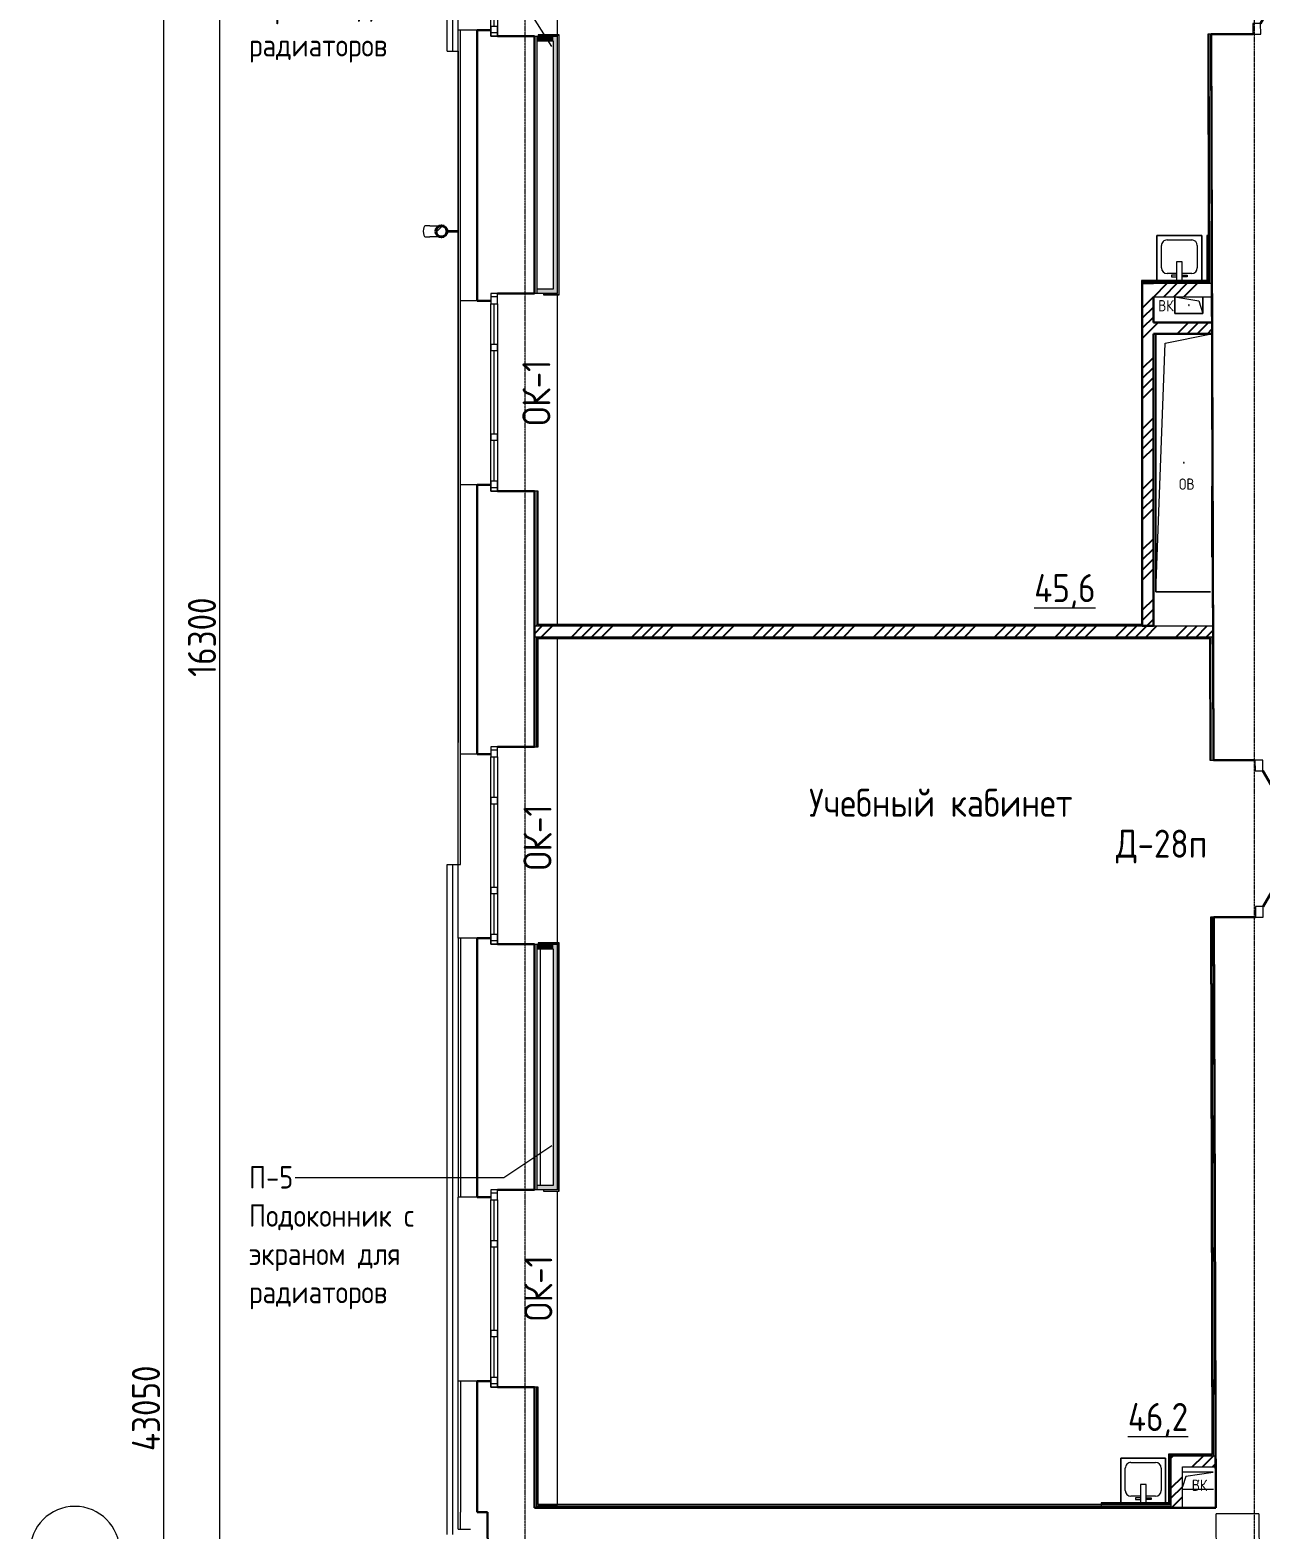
# Model space of a CAD drawing. Header units: millimetres. Extents: x -25149 to 64359, y -29707 to 46678.
# Drawn here: x -10915 to 48, y 20443 to 33808 of the extents above; entities that cross this region are included whole.
import ezdxf

# ---------------------------------------------------------------- set-up
doc = ezdxf.new("R2010")
doc.units = ezdxf.units.MM
doc.linetypes.add('ADSK_Линия сетки', pattern=[25, 20, -2.5, 0, -2.5])
for name, color, linetype, lineweight in [('_ Окна', 7, 'Continuous', 9), ('Аннотация', 7, 'Continuous', 9), ('Двери', 7, 'Continuous', 9), ('Марки дверей', 7, 'Continuous', 20), ('Марки окон', 7, 'Continuous', 20), ('Марки помещений', 7, 'Continuous', 20), ('Обобщенные модели', 7, 'Continuous', 18), ('Окна', 7, 'Continuous', 9), ('Оси', 7, 'Continuous', 9), ('Перекрытие', 7, 'Continuous', 18), ('Размеры', 7, 'Continuous', 5), ('Сантехника', 7, 'Continuous', 18), ('Стены внутренние', 7, 'Continuous', 18), ('Стены наружные', 7, 'Continuous', 18), ('Стены несущие', 7, 'Continuous', 30), ('Стены отделка', 7, 'Continuous', 30), ('Стены штриховка', 7, 'Continuous', 9)]:
    doc.layers.add(name, color=color, linetype=linetype, lineweight=lineweight)
doc.styles.add('GOST Common_1', font='GOST_Common.ttf', dxfattribs={"width": 0.9, "height": 250})
doc.styles.add('GOST Common_2', font='GOST_Common.ttf', dxfattribs={"width": 0.9, "height": 250})
doc.styles.add('GOST Common_4', font='GOST_Common.ttf', dxfattribs={"width": 0.9, "height": 200})
doc.styles.add('GOST Common_5', font='GOST_Common.ttf', dxfattribs={"width": 0.9, "height": 100})
doc.dimstyles.new('ADSK_Основной_2_5_мм', dxfattribs={"dimscale": 304.8, "dimtxt": 251.428749, "dimasz": 0.463911, "dimexe": 0.492126, "dimexo": 0.492126, "dimgap": 0.098425, "dimtad": 1, "dimrnd": 0.01, "dimdsep": 46, "dimtxsty": 'GOST Common_1', "dimblk1": 'OBLIQUE', "dimblk2": 'OBLIQUE', "dimsah": 1, "dimcen": 0.09, "dimdle": 0.492126, "dimazin": 2, "dimtfac": 1, "dimtdec": 4, "dimtix": 1, "dimtmove": 0, "dimatfit": 3, "dimfxl": 1, "dimtvp": 1, "dimtolj": 1, "dimtzin": 0, "dimlwd": 20, "dimlwe": 20, "dimarcsym": 2})

# ---------------------------------------------------------------- blocks, each defined once
blk = doc.blocks.new('Дверь-Alumark_двупольная с глухим окном_S70 - 1400х2200 алюм ост Д30п-6129808-План 2-го этажа')
at = {"layer": 'Двери', "lineweight": 30}
for p, q in [((-480, 220), (312, 677)), ((730, 220), (475, 367))]:
    blk.add_line(p, q, dxfattribs=at)
at = {"layer": 'Двери'}
for p, q in [((-575, 220), (-575, 150)), ((-480, 220), (-575, 220)), ((-575, 150), (-480, 150)), ((-480, 150), (-480, 220)), ((730, 220), (730, 150)), ((825, 220), (730, 220)), ((730, 150), (825, 150)), ((825, 150), (825, 220))]:
    blk.add_line(p, q, dxfattribs=at)
blk = doc.blocks.new('окно трехпол с фрамугой - 1740 и 1760 -2300_h___нов_ ок1-2165949-План 2-го этажа')
at = {"layer": '_ Окна', "lineweight": 18}
for p, q in [((-880, 75), (-880, 135)), ((-880, 135), (-790, 135)), ((-790, 135), (-790, 75)), ((-430, 75), (-430, 135)), ((-430, 135), (-370, 135)), ((-370, 135), (-370, 75)), ((370, 75), (370, 135)), ((370, 135), (430, 135)), ((430, 135), (430, 75)), ((790, 135), (790, 75)), ((880, 135), (790, 135)), ((880, 75), (880, 135)), ((-790, 75), (-880, 75)), ((-370, 75), (-430, 75)), ((430, 75), (370, 75)), ((790, 75), (880, 75))]:
    blk.add_line(p, q, dxfattribs=at)
at = {"layer": '_ Окна'}
for p, q in [((-850, 75), (-850, 135)), ((850, 75), (850, 135)), ((-790, 105), (-430, 105)), ((-370, 105), (370, 105)), ((430, 105), (790, 105))]:
    blk.add_line(p, q, dxfattribs=at)
at = {"layer": 'Окна'}
for p, q in [((-880, 135), (-880, 75)), ((-790, 135), (-880, 135)), ((-790, 135), (-430, 135)), ((-370, 135), (-430, 135)), ((-370, 135), (370, 135)), ((430, 135), (370, 135)), ((430, 135), (790, 135)), ((880, 135), (790, 135)), ((880, 75), (880, 135)), ((-880, 75), (-790, 75)), ((-430, 75), (-790, 75)), ((-430, 75), (-370, 75)), ((370, 75), (-370, 75)), ((370, 75), (430, 75)), ((790, 75), (430, 75)), ((790, 75), (880, 75))]:
    blk.add_line(p, q, dxfattribs=at)
blk = doc.blocks.new('GM_Отверстие прямоугольное _в плите_ - Отверстие-3336504-План 2-го этажа')
at = {"layer": 'Обобщенные модели'}
for p, q in [((-250, -1150), (-250, 1150)), ((-250, 1150), (-250, -1150)), ((-167, 1067), (233, 1147)), ((-250, -1150), (-167, 1067)), ((250, -210), (250, -843)), ((250, -843), (250, -210)), ((239, -1150), (-250, -1150)), ((-250, -1150), (239, -1150))]:
    blk.add_line(p, q, dxfattribs=at)
for start, end in [(360, 180), (180, 360), (60, 165), (300, 360), (195, 270)]:
    blk.add_arc((0, 0), 2.5, start, end, dxfattribs=at)
blk = doc.blocks.new('Водосток - Тип 1 _карниз больше 490мм_-V33-План 2-го этажа')
at = {"layer": 'Обобщенные модели', "lineweight": 9}
h = blk.add_hatch(dxfattribs=at)
h.set_pattern_fill('FP_26', color=256, style=0, pattern_type=2)
h.set_pattern_definition([(315, (-31888.43, -7087.79), (106.066, 106.066), [])])
h.paths.add_polyline_path([(75, 160), (77, 147), (82, 135), (90, 125), (100, 117), (112, 112), (125, 110), (138, 112), (150, 117), (160, 125), (168, 135), (173, 147), (175, 160), (173, 173), (168, 185), (160, 195), (150, 203), (138, 208), (125, 210), (112, 208), (100, 203), (90, 195), (82, 185), (77, 173)])
at = {"layer": 'Обобщенные модели'}
for p, q in [((75, 306), (75, 264)), ((175, 264), (175, 306)), ((120, 109), (120, 10)), ((130, 10), (130, 109))]:
    blk.add_line(p, q, dxfattribs=at)
at = {"layer": 'Обобщенные модели', "flags": 128}
for points in [[(75, 173), (75, 174), (75, 177), (75, 180), (75, 183), (75, 186), (75, 190), (75, 193), (75, 197), (75, 201), (75, 205), (75, 210), (75, 214), (75, 219), (75, 224), (75, 229), (75, 234), (75, 239), (75, 245), (75, 250), (75, 256), (75, 261), (75, 264)], [(175, 264), (175, 258), (175, 252), (175, 247), (175, 242), (175, 236), (175, 231), (175, 226), (175, 221), (175, 216), (175, 212), (175, 207), (175, 203), (175, 199), (175, 195), (175, 191), (175, 188), (175, 184), (175, 181), (175, 178), (175, 175), (175, 173)]]:
    blk.add_lwpolyline(points, dxfattribs=at)
at = {"layer": 'Обобщенные модели'}
for radius, start, end in [(52, 90, 270), (50, 167.1429, 168.9964), (50, 191.0036, 192.8571), (50, 139.417, 143.7992), (50, 113.3059, 115.7143), (52, 270, 90), (50, 64.2857, 66.6941), (50, 36.2008, 40.583), (50, 11.0036, 12.8571), (50, 347.1429, 348.9964), (50, 216.2008, 220.583), (50, 244.2857, 246.6941), (50, 293.3059, 295.7143), (50, 319.417, 323.7992)]:
    blk.add_arc((125, 160), radius, start, end, dxfattribs=at)
at = {"layer": 'Обобщенные модели', "lineweight": 40}
for start, end in [(90, 270), (270, 90)]:
    blk.add_arc((125, 160), 50, start, end, dxfattribs=at)
at = {"layer": 'Обобщенные модели'}
for start_param, end_param in [(4.712389, 6.283185), (3.141593, 4.712389)]:
    blk.add_ellipse((125, 306), major_axis=(-50, 0), ratio=0.309017, start_param=start_param, end_param=end_param, dxfattribs=at)
blk = doc.blocks.new('GM_Отверстие прямоугольное _в плите_ - Отверстие-V6-План 2-го этажа')
at = {"layer": 'Обобщенные модели'}
for p, q in [((-75, 125), (75, 125)), ((75, 125), (-75, 125)), ((-75, -125), (-37.5, 87.5)), ((-37.5, 87.5), (75, 125)), ((75, 125), (75, -125)), ((75, -125), (75, 125)), ((75, -125), (-75, -125)), ((-75, -125), (75, -125))]:
    blk.add_line(p, q, dxfattribs=at)
for start, end in [(360, 180), (180, 360), (60, 165), (300, 360), (195, 270)]:
    blk.add_arc((0, 0), 2.5, start, end, dxfattribs=at)
blk = doc.blocks.new('SND_2D_Раковина - 400х400-V35-План 2-го этажа')
at = {"layer": 'Сантехника'}
for p, q in [((200, 180), (-200, 180)), ((-200, 180), (-200, -220)), ((-200, -220), (-200, 180)), ((-200, 180), (200, 180)), ((-70, 150), (-25, 150)), ((-70, 135), (-70, 150)), ((-25, 135), (-70, 135)), ((-25, 180), (-25, 15)), ((25, 15), (25, 180)), ((70, 150), (25, 150)), ((25, 135), (70, 135)), ((70, 135), (70, 150)), ((200, -220), (200, 180)), ((200, 180), (200, -220)), ((-160, -130), (-160, 70)), ((-110, 120), (-25, 120)), ((-25, 15), (25, 15)), ((25, 120), (110, 120)), ((160, 70), (160, -130)), ((-200, -220), (200, -220)), ((200, -220), (-200, -220)), ((110, -180), (-110, -180))]:
    blk.add_line(p, q, dxfattribs=at)
for centre, start, end in [((-110, 70), 90, 180), ((110, 70), 0, 90), ((-110, -130), 180, 270), ((110, -130), 270, 0)]:
    blk.add_arc(centre, 50, start, end, dxfattribs=at)
blk = doc.blocks.new('SND_2D_Раковина - 400х400-V36-План 2-го этажа')
at = {"layer": 'Сантехника'}
for p, q in [((-200, 180), (-200, -220)), ((-200, -220), (-200, 180)), ((-70, 150), (-25, 150)), ((-70, 135), (-70, 150)), ((-25, 135), (-70, 135)), ((-25, 180), (-25, 15)), ((25, 15), (25, 180)), ((70, 150), (25, 150)), ((25, 135), (70, 135)), ((70, 135), (70, 150)), ((200, -220), (200, 180)), ((200, 180), (200, -220)), ((-160, -130), (-160, 70)), ((-110, 120), (-25, 120)), ((-25, 15), (25, 15)), ((25, 120), (110, 120)), ((160, 70), (160, -130)), ((-200, -220), (200, -220)), ((200, -220), (-200, -220)), ((110, -180), (-110, -180))]:
    blk.add_line(p, q, dxfattribs=at)
for centre, start, end in [((-110, 70), 90, 180), ((110, 70), 0, 90), ((-110, -130), 180, 270), ((110, -130), 270, 0)]:
    blk.add_arc(centre, 50, start, end, dxfattribs=at)
blk = doc.blocks.new('GM_Отверстие прямоугольное _в плите_ - Отверстие-6229375-План 2-го этажа')
at = {"layer": 'Обобщенные модели'}
for p, q in [((-75, 131), (-75, -144)), ((-75, 131), (-75, -144)), ((-72, 131), (-38, -113)), ((75, -144), (75, 132)), ((75, -144), (75, 132)), ((-38, -113), (56, -144))]:
    blk.add_line(p, q, dxfattribs=at)
for start, end in [(0, 180), (180, 360), (0, 105), (240, 0), (195, 210)]:
    blk.add_arc((0, 0), 2.5, start, end, dxfattribs=at)
blk = doc.blocks.new('Ось сетки - Круг_Ø8 мм-8258-План 2-го этажа')
at = {"layer": 'Оси', "lineweight": 20}
for start, end in [(360, 180), (180, 360)]:
    blk.add_arc((0, 0), 4, start, end, dxfattribs=at)
blk = doc.blocks.new('_Oblique')
at = {"color": 0, "linetype": 'ByBlock', "lineweight": -2}
blk.add_line((-0.5, -0.5), (0.5, 0.5), dxfattribs=at)
blk = doc.blocks.new('DIMBLOCK13-План 2-го этажа')
at = {"layer": 'Defpoints', "color": 0, "transparency": 16777216}
for p in [(-9626, 43045), (-9726, -5), (-9626, -5)]:
    blk.add_point(p, dxfattribs=at)
at = {"layer": 'Размеры', "color": 0, "transparency": 16777216}
for p, q in [((-9726, 43195), (-9726, -155)), ((-9776, 43045), (-9876, 43045)), ((-9776, -5), (-9876, -5))]:
    blk.add_line(p, q, dxfattribs=at)
at = {"layer": 'Размеры', "color": 0, "transparency": 16777216, "xscale": 141.4, "yscale": 141.4, "zscale": 141.4}
for p, rotation in [((-9726, 43045), 90), ((-9726, -5), 270)]:
    blk.add_blockref('_Oblique', p, dxfattribs=dict(at, rotation=rotation))
at = {"layer": 'Размеры', "color": 0, "transparency": 16777216, "insert": (-9881, 21520), "char_height": 250, "width": 971.62, "attachment_point": 5, "rotation": 90, "style": 'GOST Common_1'}
blk.add_mtext('\\A1;43050', dxfattribs=at)
blk = doc.blocks.new('DIMBLOCK15-План 2-го этажа')
at = {"layer": 'Defpoints', "color": 0, "transparency": 16777216}
for p in [(-9127, 36545), (-9227, 20245), (-9127, 20245)]:
    blk.add_point(p, dxfattribs=at)
at = {"layer": 'Размеры', "color": 0, "transparency": 16777216}
for p, q in [((-9227, 36695), (-9227, 20095)), ((-9277, 36545), (-9377, 36545)), ((-9277, 20245), (-9377, 20245))]:
    blk.add_line(p, q, dxfattribs=at)
at = {"layer": 'Размеры', "color": 0, "transparency": 16777216, "xscale": 141.4, "yscale": 141.4, "zscale": 141.4}
for p, rotation in [((-9227, 36545), 90), ((-9227, 20245), 270)]:
    blk.add_blockref('_Oblique', p, dxfattribs=dict(at, rotation=rotation))
at = {"layer": 'Размеры', "color": 0, "transparency": 16777216, "insert": (-9382, 28395), "char_height": 250, "width": 889.8, "attachment_point": 5, "rotation": 90, "style": 'GOST Common_1'}
blk.add_mtext('\\A1;16300', dxfattribs=at)

msp = doc.modelspace()

# ---------------------------------------------------------------- hatches: boundary and pattern name
at = {"lineweight": 9}
h = msp.add_hatch(dxfattribs=at)
h.set_pattern_fill('ANSI34', color=256, scale=20)
h.paths.add_polyline_path([(44165, 8295), (44065, 8295), (44065, 5420), (44165, 5420), (44165, 5427.057)])
h.paths.add_polyline_path([(44165, 8627.057), (43455, 8627.057), (43455, 8527.057), (44065, 8527.057), (44065, 8295), (44165, 8295)])
h.paths.add_polyline_path([(42385, 8627.057), (41921.053, 8627.057), (41922.154, 8527.057), (42385, 8527.057)])
h.paths.add_polyline_path([(44153.112, 4365), (44165, 4365), (44165, 5420), (44065, 5420), (44065, 4365), (44140, 4365)])
h.paths.add_polyline_path([(38250.985, -6206.691), (38646.485, -6206.691), (38646.485, -5435.1), (38250.985, -5435.1)], flags=9)
h.paths.add_polyline_path([(-199.015, -5862.506), (196.485, -5862.506), (196.485, -5090.915), (-199.015, -5090.915)], flags=9)
h.paths.add_polyline_path([(2800.985, -5862.506), (3196.485, -5862.506), (3196.485, -5090.915), (2800.985, -5090.915)], flags=9)
h.paths.add_polyline_path([(6935.685, -5862.506), (7362.685, -5862.506), (7362.685, -5090.915), (6935.685, -5090.915)], flags=9)
h.paths.add_polyline_path([(9950.985, -5862.506), (10346.485, -5862.506), (10346.485, -5090.915), (9950.985, -5090.915)], flags=9)
h.paths.add_polyline_path([(17850.985, -5862.506), (18246.485, -5862.506), (18246.485, -5090.915), (17850.985, -5090.915)], flags=9)
h.paths.add_polyline_path([(30349.434, -5862.506), (30744.934, -5862.506), (30744.934, -5090.915), (30349.434, -5090.915)], flags=9)
h.paths.add_polyline_path([(41650.985, -5862.506), (42046.485, -5862.506), (42046.485, -5090.915), (41650.985, -5090.915)], flags=9)
h.paths.add_polyline_path([(48603.735, -5862.506), (49093.735, -5862.506), (49093.735, -5090.915), (48603.735, -5090.915)], flags=9)
h.paths.add_polyline_path([(-6667.515, -5862.506), (-6335.015, -5862.506), (-6335.015, -5090.915), (-6667.515, -5090.915)], flags=9)
h.paths.add_polyline_path([(55072.235, -5862.506), (55625.235, -5862.506), (55625.235, -5090.915), (55072.235, -5090.915)], flags=9)
h.paths.add_polyline_path([(-10729.051, -458.078), (-10270.551, -458.078), (-10270.551, 313.513), (-10729.051, 313.513)], flags=9)
h.paths.add_polyline_path([(-10713.301, 7841.922), (-10286.301, 7841.922), (-10286.301, 8613.513), (-10713.301, 8613.513)], flags=9)
h.paths.add_polyline_path([(-10698.001, 12491.922), (-10302.501, 12491.922), (-10302.501, 13263.513), (-10698.001, 13263.513)], flags=9)
h.paths.add_polyline_path([(-10729.051, 19791.922), (-10270.551, 19791.922), (-10270.551, 20563.513), (-10729.051, 20563.513)], flags=9)
h.paths.add_polyline_path([(-10698.001, 36091.922), (-10302.501, 36091.922), (-10302.501, 36863.513), (-10698.001, 36863.513)], flags=9)
h.paths.add_polyline_path([(-10745.251, 42591.922), (-10255.251, 42591.922), (-10255.251, 43363.513), (-10745.251, 43363.513)], flags=9)
h.paths.add_polyline_path([(-10713.301, 1341.922), (-10286.301, 1341.922), (-10286.301, 2113.513), (-10713.301, 2113.513)], flags=9)
h.paths.add_polyline_path([(45572.235, -5862.506), (46125.235, -5862.506), (46125.235, -5090.915), (45572.235, -5090.915)], flags=9)
h = msp.add_hatch()
h.set_pattern_fill('ANSI34', color=256, scale=20)
h.paths.add_polyline_path([(-900.598, 31099.797), (-880.435, 31099.797), (-377.712, 31099.856), (-378.011, 31199.797), (-900.598, 31199.797), (-900.598, 31429.797), (-378.616, 31429.797), (-378.974, 31549.797), (-900.598, 31549.797), (-994.598, 31549.797), (-994.598, 28495), (-900.598, 28495)])
h = msp.add_hatch()
h.set_pattern_fill('ANSI34', color=256, scale=20)
h.paths.add_polyline_path([(-370.039, 28495), (-6417.788, 28495), (-6417.788, 28395), (-369.739, 28395)])
h = msp.add_hatch()
h.set_pattern_fill('ANSI34', color=256, scale=20)
h.paths.add_polyline_path([(-347.828, 21097.342), (-742.489, 21097.342), (-742.489, 20631.342), (-642.489, 20631.342), (-642.489, 20997.342), (-347.528, 20997.342)])
at = {"layer": 'Стены внутренние'}
for points in [[(-6397.788, 33712.771), (-6251.576, 33712.771), (-6251.576, 33752.771), (-6397.788, 33752.771)], [(-6211.576, 31497.773), (-6211.576, 33752.771), (-6251.576, 33752.771), (-6251.576, 31497.773)], [(-6211.576, 31457.773), (-6211.576, 31497.773), (-6397.788, 31497.773), (-6397.788, 31457.773)], [(-6397.788, 25616.994), (-6251.576, 25616.994), (-6251.576, 25656.994), (-6397.788, 25656.994)], [(-6211.576, 23506.999), (-6211.576, 25656.994), (-6251.576, 25656.994), (-6251.576, 23506.999)], [(-6211.576, 23466.999), (-6211.576, 23506.999), (-6397.788, 23506.999), (-6397.788, 23466.999)]]:
    msp.add_hatch(color=256, dxfattribs=at).paths.add_polyline_path(points)

# ---------------------------------------------------------------- linework, layer by layer
at = {"layer": 'Аннотация'}
for p, q in [((-6263.963, 33660.882), (-6909.643, 34690.898)), ((-6263.963, 23860.882), (-6692.041, 23575.171)), ((-7258.643, 23575.171), (-8551.618, 23575.171)), ((-6692.041, 23575.171), (-7258.643, 23575.171))]:
    msp.add_line(p, q, dxfattribs=at)
at = {"layer": 'Оси', "color": 252, "linetype": 'ADSK_Линия сетки'}
for p, q in [((-6500.435, -5029.374), (-6500.435, 44110.064)), ((-0.435, -5029.374), (-0.435, 44222.998))]:
    msp.add_line(p, q, dxfattribs=at)
at = {"layer": 'Перекрытие'}
for p, q in [((-6211.576, 33764.771), (-6211.576, 36391.551)), ((-6211.576, 28506.935), (-6211.576, 31445.773)), ((-6211.576, 25668.994), (-6211.576, 28383)), ((-6367.788, 25616.994), (-6367.788, 23506.999))]:
    msp.add_line(p, q, dxfattribs=at)
msp.add_lwpolyline([(-6385.832, 20663.342), (-6211.576, 20663.342), (-6211.576, 23455.146)], dxfattribs=at)
at = {"layer": 'Стены внутренние', "color": 8, "true_color": 0x7f7f7f}
for p, q in [((36.639, 20580), (-343.382, 20580)), ((-338.613, 20121.342), (-343.382, 20580)), ((36.639, 20580), (42.566, 20010))]:
    msp.add_line(p, q, dxfattribs=at)
at = {"layer": 'Стены наружные'}
for p, q in [((-7197.788, 33618.152), (-7197.788, 43616.543)), ((-7147.788, 43566.206), (-7147.788, 33618.152)), ((-7097.788, 33807.771), (-7097.788, 35447.771)), ((-7197.788, 33618.152), (-7097.788, 33618.152)), ((-7098.788, 30811.709), (-7098.788, 31466.709)), ((-7097.788, 31466.709), (-7098.788, 31466.709)), ((-7077.788, 29752.773), (-7077.788, 31392.773)), ((-7097.788, 30811.709), (-7098.788, 30811.709)), ((-7098.788, 29811.709), (-7098.788, 30466.709)), ((-7097.788, 30466.709), (-7098.788, 30466.709)), ((-7097.788, 29811.709), (-7098.788, 29811.709)), ((-7098.788, 26366.888), (-7098.788, 27456.709)), ((-7097.788, 27456.709), (-7098.788, 27456.709)), ((-7077.788, 26366.888), (-7077.788, 27351.994)), ((-7197.788, 20393.329), (-7197.788, 26366.888)), ((-7197.788, 26366.888), (-7077.788, 26366.888)), ((-7147.788, 26366.888), (-7147.788, 20393.329)), ((-7097.788, 25711.994), (-7097.788, 26366.888)), ((-7097.788, 21761.999), (-7097.788, 23401.999))]:
    msp.add_line(p, q, dxfattribs=at)
at = {"layer": 'Стены несущие'}
for p, q in [((-6807.788, 33807.771), (-6927.788, 33807.771)), ((-6927.788, 31392.773), (-6927.788, 33807.771)), ((-6417.788, 33752.771), (-6747.788, 33752.771)), ((-6417.788, 33752.771), (-6417.788, 31457.773)), ((-15.693, 33771.004), (-385.691, 33769.899)), ((-385.691, 33769.899), (-366.351, 27297.928)), ((-373.58, 29740.023), (-385.592, 33769.899)), ((-1000.598, 31565.797), (-1000.598, 28495)), ((-900.598, 31549.797), (-994.598, 31549.797)), ((-6747.788, 31457.773), (-6417.788, 31457.773)), ((-900.598, 31199.797), (-900.598, 31429.797)), ((-6927.788, 31392.773), (-6807.788, 31392.773)), ((-378.011, 31199.797), (-900.598, 31199.797)), ((-900.598, 28495), (-900.598, 31099.797)), ((-900.598, 31099.797), (-377.712, 31099.797)), ((-6927.788, 29752.773), (-6927.788, 27351.994)), ((-6807.788, 29752.773), (-6927.788, 29752.773)), ((-6417.788, 29697.773), (-6747.788, 29697.773)), ((-6417.788, 27416.994), (-6417.788, 29697.773)), ((-366.445, 27297.927), (-371.877, 29107.307)), ((-1000.598, 28495), (-900.598, 28495)), ((-6417.788, 28274.907), (-6417.788, 27416.994)), ((-6747.788, 27416.994), (-6417.788, 27416.994)), ((-6927.788, 27351.994), (-6807.788, 27351.994)), ((-366.351, 27297.928), (3.647, 27299.033)), ((-354.651, 23369.945), (-362.242, 25897.934)), ((7.831, 25899.04), (-362.167, 25897.934)), ((-362.167, 25897.934), (-346.429, 20631.342)), ((-6927.788, 25711.994), (-6927.788, 23401.999)), ((-6807.788, 25711.994), (-6927.788, 25711.994)), ((-6417.788, 25656.994), (-6747.788, 25656.994)), ((-6417.788, 25656.994), (-6417.788, 23466.999)), ((-6417.788, 23466.999), (-6417.788, 25656.994)), ((-6927.788, 23401.999), (-6807.788, 23401.999)), ((-6747.788, 23466.999), (-6417.788, 23466.999)), ((-346.489, 20651.342), (-350.448, 21969.951)), ((-6927.788, 20593.534), (-6927.788, 21761.999)), ((-6807.788, 21761.999), (-6927.788, 21761.999)), ((-6417.788, 21706.999), (-6747.788, 21706.999)), ((-6417.788, 21706.999), (-6417.788, 20631.224)), ((-6417.788, 20630.881), (-6417.788, 21706.999)), ((-6927.788, 20593.534), (-6837.797, 20593.534)), ((-6831.92, 19448.406), (-6837.797, 20593.534)), ((-6327.984, 20631.342), (-6417.788, 20630.881)), ((-346.429, 20631.342), (-6327.984, 20631.342))]:
    msp.add_line(p, q, dxfattribs=at)
at = {"layer": 'Стены отделка', "lineweight": 9}
for p, q in [((-6927.788, 33807.771), (-7097.788, 33807.771)), ((-7097.788, 26366.888), (-7097.788, 33807.771)), ((-6417.788, 33752.771), (-6211.576, 33752.771)), ((-6397.788, 33752.771), (-6397.788, 31497.773)), ((-6397.788, 33712.771), (-6251.576, 33712.771)), ((-6201.576, 33764.771), (-6385.788, 33764.771)), ((-6385.788, 33764.771), (-6385.788, 33752.771)), ((-6251.576, 33712.771), (-6251.576, 31497.773)), ((-6211.576, 31457.773), (-6211.576, 33752.771)), ((-6199.576, 31447.773), (-6199.576, 33762.771)), ((-385.691, 33769.899), (-417.592, 33769.803)), ((-417.592, 33769.803), (-412.241, 31974.759)), ((-398.974, 31549.797), (-405.592, 33769.839)), ((-7098.788, 33618.152), (-7098.788, 27456.709)), ((-7077.788, 31392.773), (-7077.788, 33618.152)), ((-400.241, 31974.795), (-425.241, 31974.72)), ((-425.241, 31974.72), (-424.049, 31574.797)), ((-398.974, 31549.797), (-400.241, 31974.795)), ((-1006.598, 31574.797), (-1006.598, 28507)), ((-424.049, 31574.797), (-1006.598, 31574.797)), ((-994.598, 28495), (-994.598, 31549.797)), ((-900.598, 31549.797), (-379.057, 31549.797)), ((-6211.576, 31457.773), (-6417.788, 31457.773)), ((-6251.576, 31497.773), (-6397.788, 31497.773)), ((-6397.788, 31497.773), (-6397.788, 31457.773)), ((-6337.788, 31457.773), (-6337.788, 31445.773)), ((-6337.788, 31445.773), (-6201.576, 31445.773)), ((-900.598, 31429.797), (-378.698, 31429.797)), ((-6927.788, 31392.773), (-7077.788, 31392.773)), ((-397.623, 31096.359), (-397.633, 31099.797)), ((-7077.788, 27351.994), (-7077.788, 29752.773)), ((-6927.788, 29752.773), (-7077.788, 29752.773)), ((-6385.788, 29697.773), (-6417.788, 29697.773)), ((-6385.788, 28507), (-6385.788, 29697.773)), ((-6417.788, 28495), (-369.928, 28495)), ((-6397.788, 28495), (-6397.788, 28505)), ((-1006.598, 28507), (-6385.788, 28507)), ((-369.555, 28395), (-6417.788, 28395)), ((-6397.788, 28395), (-6397.788, 28274.907)), ((-6397.788, 28274.907), (-6397.788, 28395)), ((-6385.862, 28383), (-401.703, 28383)), ((-6385.788, 27416.994), (-6385.788, 28383)), ((-401.703, 28383), (-398.445, 27297.832)), ((-389.739, 28395), (-389.553, 28333)), ((-6417.788, 27416.994), (-6385.788, 27416.994)), ((-6927.788, 27351.994), (-7077.788, 27351.994)), ((-398.445, 27297.832), (-366.445, 27297.927)), ((-362.242, 25897.934), (-394.241, 25897.838)), ((-394.241, 25897.838), (-379.864, 21109.342)), ((-7097.788, 25711.994), (-7097.788, 23401.999)), ((-6927.788, 25711.994), (-7097.788, 25711.994)), ((-7077.788, 25711.994), (-7077.788, 25707.994)), ((-6201.576, 25668.994), (-6385.788, 25668.994)), ((-6385.788, 25668.994), (-6385.788, 25656.994)), ((-6199.576, 23456.999), (-6199.576, 25666.994)), ((-6417.788, 25656.994), (-6211.576, 25656.994)), ((-6397.788, 25656.994), (-6397.788, 23506.999)), ((-6397.788, 25616.994), (-6251.576, 25616.994)), ((-6251.576, 25616.994), (-6251.576, 23506.999)), ((-6211.576, 23466.999), (-6211.576, 25656.994)), ((-6927.788, 23401.999), (-7097.788, 23401.999)), ((-7077.788, 23407.999), (-7077.788, 23401.999)), ((-6211.576, 23466.999), (-6417.788, 23466.999)), ((-6251.576, 23506.999), (-6397.788, 23506.999)), ((-6397.788, 23506.999), (-6397.788, 23466.999)), ((-6337.788, 23466.999), (-6337.788, 23454.999)), ((-6337.788, 23454.999), (-6201.576, 23454.999)), ((-350.448, 21969.951), (-354.651, 23369.945)), ((-7097.788, 20443.534), (-7097.788, 21761.999)), ((-6927.788, 21761.999), (-7097.788, 21761.999)), ((-7077.788, 21757.999), (-7077.788, 21761.999)), ((-6385.788, 21706.999), (-6417.788, 21706.999)), ((-6385.788, 20663.342), (-6385.788, 21706.999)), ((-368.111, 21191.412), (-367.828, 21097.342)), ((-767.489, 21109.342), (-767.489, 20676.342)), ((-742.489, 21109.342), (-767.489, 21109.342)), ((-742.489, 20631.342), (-742.489, 21109.342)), ((-379.828, 21109.342), (-742.489, 21109.342)), ((-742.489, 21097.342), (-347.786, 21097.342)), ((-642.489, 20631.342), (-642.489, 20997.342)), ((-642.489, 20997.342), (-347.523, 20997.342)), ((-7077.788, 20443.534), (-7077.788, 20593.534)), ((-6837.797, 20443.534), (-6837.797, 20593.534)), ((-6417.788, 20631.224), (-6397.788, 20631.224)), ((-6397.788, 20631.224), (-6397.788, 20651.342)), ((-6397.788, 20651.342), (-742.489, 20651.342)), ((-6397.788, 20631.342), (-346.429, 20631.342)), ((-1367.489, 20663.342), (-6385.788, 20663.342)), ((-767.489, 20676.342), (-1367.489, 20676.342)), ((-1367.489, 20676.342), (-1367.489, 20651.342)), ((-346.429, 20631.342), (-346.489, 20651.342)), ((-7097.788, 20443.534), (-6987.029, 20443.534)), ((-6987.029, 20443.534), (-6987.028, 20443.329)), ((-6837.027, 20443.534), (-6837.797, 20443.534))]:
    msp.add_line(p, q, dxfattribs=at)
at = {"layer": 'Стены штриховка'}
for p, q in [((-7077.788, 33618.152), (-7077.788, 33807.771)), ((-6385.788, 33762.771), (-6199.576, 33762.771)), ((-6201.576, 33764.771), (-6201.576, 31445.773)), ((-6199.576, 33764.771), (-6201.576, 33764.771)), ((-6199.576, 33762.771), (-6199.576, 33764.771)), ((-415.592, 33769.809), (-410.241, 31974.765)), ((-415.022, 31565.797), (-416.241, 31974.747)), ((-409.004, 31559.797), (-410.241, 31974.765)), ((-415.022, 31565.797), (-1006.598, 31565.797)), ((-1004.598, 31565.797), (-1004.598, 28505)), ((-409.004, 31559.797), (-1000.598, 31559.797)), ((-6199.576, 31447.773), (-6337.788, 31447.773)), ((-6201.576, 31445.773), (-6199.576, 31445.773)), ((-6199.576, 31445.773), (-6199.576, 31447.773)), ((-6397.788, 29697.773), (-6397.788, 28505)), ((-6387.788, 28505), (-6387.788, 29697.773)), ((-1004.598, 28505), (-6387.788, 28505)), ((-6387.862, 28385), (-399.709, 28385)), ((-6387.788, 27416.994), (-6387.788, 28385)), ((-399.709, 28385), (-396.445, 27297.838)), ((-6397.788, 27416.994), (-6397.788, 28274.907)), ((-386.445, 27297.868), (-389.553, 28333)), ((-392.241, 25897.844), (-377.858, 21107.342)), ((-382.241, 25897.874), (-368.111, 21191.412)), ((-7077.788, 25707.994), (-7077.788, 23407.999)), ((-6385.788, 25666.994), (-6199.576, 25666.994)), ((-6201.576, 23454.999), (-6201.576, 25668.994)), ((-6199.576, 25668.994), (-6201.576, 25668.994)), ((-6199.576, 25666.994), (-6199.576, 25668.994)), ((-6337.788, 23456.999), (-6199.576, 23456.999)), ((-6201.576, 23454.999), (-6199.576, 23454.999)), ((-6199.576, 23454.999), (-6199.576, 23456.999)), ((-7077.788, 21757.999), (-7077.788, 21757.999)), ((-7077.788, 21757.999), (-7077.788, 20593.534)), ((-6397.788, 20651.342), (-6397.788, 21706.999)), ((-6387.788, 20661.342), (-6387.788, 21706.999)), ((-758.489, 20667.342), (-758.489, 21109.342)), ((-752.489, 20661.342), (-752.489, 21109.342)), ((-742.489, 21107.342), (-377.858, 21107.342)), ((-752.489, 20661.342), (-6387.788, 20661.342)), ((-758.489, 20667.342), (-1367.489, 20667.342))]:
    msp.add_line(p, q, dxfattribs=at)

# ---------------------------------------------------------------- block references
at = {"layer": 'Двери', "rotation": 270.1712152764861}
for p in [(-168.157, 34595.553), (-144.634, 26723.588)]:
    msp.add_blockref('Дверь-Alumark_двупольная с глухим окном_S70 - 1400х2200 алюм ост Д30п-6129808-План 2-го этажа', p, dxfattribs=at)
at = {"layer": 'Обобщенные модели'}
for name, p, rotation in [('Водосток - Тип 1 _карниз больше 490мм_-V33-План 2-го этажа', (-7087.788, 31888.433), 90.00000000000007), ('GM_Отверстие прямоугольное _в плите_ - Отверстие-V6-План 2-го этажа', (-585.252, 31354.797), 269.9999999999997), ('GM_Отверстие прямоугольное _в плите_ - Отверстие-6229375-План 2-го этажа', (-498.701, 20875), 270.0000000000001)]:
    msp.add_blockref(name, p, dxfattribs=dict(at, rotation=rotation))
msp.add_blockref('GM_Отверстие прямоугольное _в плите_ - Отверстие-3336504-План 2-го этажа', (-630.435, 29949.797), dxfattribs=at)
at = {"layer": 'Окна', "rotation": 90.0000000000002}
for p in [(-6672.788, 34632.771), (-6672.788, 30577.773), (-6672.788, 26536.994), (-6672.788, 22586.999)]:
    msp.add_blockref('окно трехпол с фрамугой - 1740 и 1760 -2300_h___нов_ ок1-2165949-План 2-го этажа', p, dxfattribs=at)
at = {"layer": 'Оси', "color": 252, "lineweight": 20, "xscale": 99.99999999999993, "yscale": 99.99999999999993, "zscale": 99.99999999999993, "rotation": 269.9999999999994}
msp.add_blockref('Ось сетки - Круг_Ø8 мм-8258-План 2-го этажа', (-10514.729, 20245), dxfattribs=at)
at = {"layer": 'Сантехника', "rotation": 180}
for name, p in [('SND_2D_Раковина - 400х400-V35-План 2-го этажа', (-670.252, 31756.347)), ('SND_2D_Раковина - 400х400-V36-План 2-го этажа', (-992.489, 20856.342))]:
    msp.add_blockref(name, p, dxfattribs=at)

# ---------------------------------------------------------------- texts
at = {"layer": 'Аннотация', "char_height": 200, "attachment_point": 1, "line_spacing_factor": 1.022766, "style": 'GOST Common_4'}
for insert, width in [((-8962.384, 34795.022), 1803.6), ((-8962.384, 23679.294), 1702.8)]:
    msp.add_mtext('\\pxt1.8,3.6,5.4,7.2,9,10.8,12.6,14.4,16.2,18,19.8,21.6,23.4,25.2,27,28.8,30.6,32.4,34.2,36,37.8,39.6,41.4,43.2,45,46.8,48.6,50.4,52.2,54,55.8,57.6;{П-5\\PПодоконник с экраном для радиаторов}', dxfattribs=dict(at, insert=insert, width=width))
at = {"layer": 'Аннотация', "color": 251, "true_color": 0x4b4b4b, "char_height": 100, "line_spacing_factor": 1.022766, "style": 'GOST Common_5'}
for s, insert, width, attachment_point in [('\\pxt3.6,7.2,10.8,14.4,18,21.6,25.2,28.8,32.4,36,39.6,43.2,46.8,50.4,54,57.6,61.2,64.8,68.4,72,75.6,79.2,82.8,86.4,90,93.6,97.2,100.8,104.4,108,111.6,115.2;{ВК}', (-859.184, 31400.083), 156.348, 1), ('\\pxt3.6,7.2,10.8,14.4,18,21.6,25.2,28.8,32.4,36,39.6,43.2,46.8,50.4,54,57.6,61.2,64.8,68.4,72,75.6,79.2,82.8,86.4,90,93.6,97.2,100.8,104.4,108,111.6,115.2;{ОВ}', (-674.618, 29809.606), 156.348, 1), ('\\pxqr,t3.6,7.2,10.8,14.4,18,21.6,25.2,28.8,32.4,36,39.6,43.2,46.8,50.4,54,57.6,61.2,64.8,68.4,72,75.6,79.2,82.8,86.4,90,93.6,97.2,100.8,104.4,108,111.6,115.2;{ВК}', (-422.45, 20883.493), 149.985, 3)]:
    msp.add_mtext(s, dxfattribs=dict(at, insert=insert, width=width, attachment_point=attachment_point))
at = {"layer": 'Марки дверей', "lineweight": 9, "insert": (-829.408, 26527.732), "char_height": 250, "width": 851.4, "attachment_point": 5, "line_spacing_factor": 1.022766, "style": 'GOST Common_2'}
msp.add_mtext('\\pxqc,t1.8,3.6,5.4,7.2,9,10.8,12.6,14.4,16.2,18,19.8,21.6,23.4,25.2,27,28.8,30.6,32.4,34.2,36,37.8,39.6,41.4,43.2,45,46.8,48.6,50.4,52.2,54,55.8,57.6;{Д-28п}', dxfattribs=at)
at = {"layer": 'Марки окон', "lineweight": 9, "char_height": 250, "width": 637.2, "attachment_point": 5, "rotation": 90, "line_spacing_factor": 1.022766, "style": 'GOST Common_2'}
for insert in [(-6401.176, 30574.274), (-6390.869, 26609.966), (-6383.741, 22590.592)]:
    msp.add_mtext('\\pxqc,t1.8,3.6,5.4,7.2,9,10.8,12.6,14.4,16.2,18,19.8,21.6,23.4,25.2,27,28.8,30.6,32.4,34.2,36,37.8,39.6,41.4,43.2,45,46.8,48.6,50.4,52.2,54,55.8,57.6;{ОК-1}', dxfattribs=dict(at, insert=insert))
at = {"layer": 'Марки помещений', "lineweight": 9, "char_height": 250, "attachment_point": 5, "line_spacing_factor": 1.022766, "style": 'GOST Common_2'}
for s, insert, width in [('\\pxqc,t1.8,3.6,5.4,7.2,9,10.8,12.6,14.4,16.2,18,19.8,21.6,23.4,25.2,27,28.8,30.6,32.4,34.2,36,37.8,39.6,41.4,43.2,45,46.8,48.6,50.4,52.2,54,55.8,57.6;{\\L45,6}', (-1690.826, 28803.359), 583.2), ('\\pxqc,t1.8,3.6,5.4,7.2,9,10.8,12.6,14.4,16.2,18,19.8,21.6,23.4,25.2,27,28.8,30.6,32.4,34.2,36,37.8,39.6,41.4,43.2,45,46.8,48.6,50.4,52.2,54,55.8,57.6;{Учебный кабинет}', (-2796.607, 26918.537), 2429.1), ('\\pxqc,t1.8,3.6,5.4,7.2,9,10.8,12.6,14.4,16.2,18,19.8,21.6,23.4,25.2,27,28.8,30.6,32.4,34.2,36,37.8,39.6,41.4,43.2,45,46.8,48.6,50.4,52.2,54,55.8,57.6;{\\L46,2}', (-860.826, 21413.238), 583.2)]:
    msp.add_mtext(s, dxfattribs=dict(at, insert=insert, width=width))

# ---------------------------------------------------------------- dimensions: what is measured, and where the dimension line sits
at = {"layer": 'Размеры'}
for base, p1, p2, override, picture, middle in [((-9726.351, -5), (-9626.367, 43045), (-9626.367, -5), {"dimpost": '<>', "dimfxl": 43050, "dimlwd": 65535, "dimlwe": 65535}, 'DIMBLOCK13-План 2-го этажа', (-9881.351, 21520)), ((-9226.973, 20245), (-9126.988, 36545), (-9126.988, 20245), {"dimpost": '<>', "dimfxl": 16300, "dimlwd": 65535, "dimlwe": 65535}, 'DIMBLOCK15-План 2-го этажа', (-9381.973, 28395))]:
    dim = msp.add_linear_dim(base=base, p1=p1, p2=p2, angle=90, dimstyle='ADSK_Основной_2_5_мм', override=override, dxfattribs=at)
    dim.commit()
    dim.dimension.update_dxf_attribs({"geometry": picture, "text_midpoint": middle})

doc.saveas('drawing.dxf')
